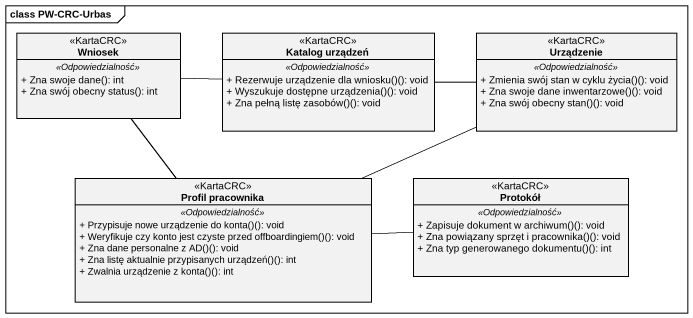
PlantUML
@startuml
mainframe class PW-CRC-Urbas
hide circle
hide empty members
skinparam classAttributeIconSize 0
class Wniosek <<KartaCRC>> {
  .. <<Odpowiedzialność>> ..
  + Zna swoje dane(): int
  + Zna swój obecny status(): int
}
class "Katalog urządzeń" as Katalog_urządzeń <<KartaCRC>> {
  .. <<Odpowiedzialność>> ..
  + Rezerwuje urządzenie dla wniosku()(): void
  + Wyszukuje dostępne urządzenia()(): void
  + Zna pełną listę zasobów()(): void
}
class Urządzenie <<KartaCRC>> {
  .. <<Odpowiedzialność>> ..
  + Zmienia swój stan w cyklu życia()(): void
  + Zna swoje dane inwentarzowe()(): void
  + Zna swój obecny stan()(): void
}
class "Profil pracownika" as Profil_pracownika <<KartaCRC>> {
  .. <<Odpowiedzialność>> ..
  + Przypisuje nowe urządzenie do konta()(): void
  + Weryfikuje czy konto jest czyste przed offboardingiem()(): void
  + Zna dane personalne z AD()(): void
  + Zna listę aktualnie przypisanych urządzeń()(): int
  + Zwalnia urządzenie z konta()(): int
}
class Protokół <<KartaCRC>> {
  .. <<Odpowiedzialność>> ..
  + Zapisuje dokument w archiwum()(): void
  + Zna powiązany sprzęt i pracownika()(): void
  + Zna typ generowanego dokumentu()(): int
}
Wniosek -right- Katalog_urządzeń
Wniosek -- Profil_pracownika
Katalog_urządzeń -right- Urządzenie
Profil_pracownika -right- Urządzenie
Protokół -left- Profil_pracownika
@enduml
